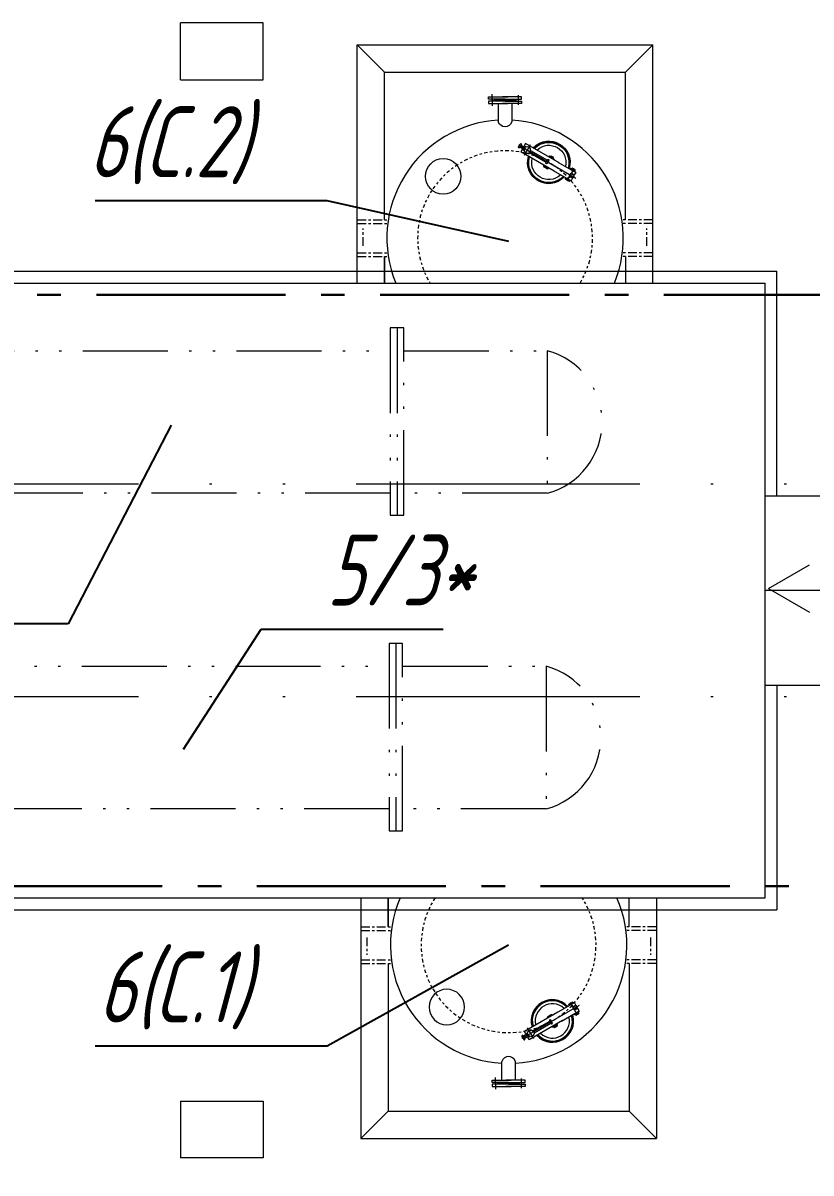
# Model space of a CAD drawing. Header units: millimetres. Extents: x -14296 to 10264, y -13087 to -5602.
# Drawn here: x -1487.7 to -1454.37, y -12946.51 to -12897.88 of the extents above; entities that cross this region are included whole.
import ezdxf
from ezdxf import colors
from ezdxf.entities.mleader import LeaderData, LeaderLine
from ezdxf.math import Vec2, Vec3

# ---------------------------------------------------------------- set-up
doc = ezdxf.new("R2010")
doc.units = ezdxf.units.MM
for name, pattern in [('ACAD_ISO12W100', [21, 12, -3, 0, -3, 0, -3]), ('CENTER2', [1.125, 0.75, -0.125, 0.125, -0.125]), ('gost6', [12, 8, -1.5, 1, -1.5])]:
    doc.linetypes.add(name, pattern=pattern)
for name, color, linetype, lineweight in [('Заземление (Сущ)', 6, 'gost6', 25), ('Линия выноска', 137, 'Continuous', 25), ('Строительный', 251, 'Continuous', 13), ('Технологическое', 156, 'Continuous', 18)]:
    doc.layers.add(name, color=color, linetype=linetype, lineweight=lineweight)
doc.styles.add('Simplex', font='simplex.shx', dxfattribs={"width": 0.7, "oblique": 15})
doc.linetypes.add('ограждение1', pattern='A,0.25,-0.1,[133,ltypeshp.shx,S=0.1,R=0,X=-0.1,Y=0],-0.1,1', length=1.45)

# ---------------------------------------------------------------- blocks, each defined once
blk = doc.blocks.new('A$C6D8F15C8')
at = {"linetype": 'Continuous'}
blk.add_circle((0, 0), 1.5, dxfattribs=at)
blk = doc.blocks.new('_None')

msp = doc.modelspace()

# ---------------------------------------------------------------- linework, layer by layer
at = {"layer": 'Заземление (Сущ)', "lineweight": 30}
for p, q in [((-1544.59225, -12909.37681), (-1440.97736, -12909.37681)), ((-1597.80741, -12934.37681), (-1440.97736, -12934.37681))]:
    msp.add_line(p, q, dxfattribs=at)
at = {"layer": 'Строительный'}
for p, q in [((-1481.03241, -12900.27681), (-1481.03241, -12897.87681)), ((-1477.53241, -12897.87681), (-1481.03241, -12897.87681)), ((-1477.53241, -12900.27681), (-1477.53241, -12897.87681)), ((-1473.55741, -12908.87681), (-1473.55741, -12898.80125)), ((-1473.55741, -12898.80125), (-1461.05741, -12898.80125)), ((-1473.55741, -12898.80125), (-1472.40741, -12899.95125)), ((-1462.20741, -12899.95125), (-1461.05741, -12898.80125)), ((-1461.05741, -12908.87681), (-1461.05741, -12898.80125)), ((-1472.40741, -12906.20304), (-1472.40741, -12899.95125)), ((-1472.40741, -12899.95125), (-1462.20741, -12899.95125)), ((-1462.20741, -12906.20304), (-1462.20741, -12899.95125)), ((-1481.03241, -12900.27681), (-1477.53241, -12900.27681)), ((-1472.40741, -12908.87681), (-1472.40741, -12907.75304)), ((-1472.40741, -12907.75304), (-1472.40741, -12908.87681)), ((-1462.20741, -12907.75304), (-1462.20741, -12908.87681)), ((-1473.40767, -12934.87681), (-1473.40767, -12945.0536)), ((-1472.25767, -12934.87681), (-1472.25767, -12936.10181)), ((-1472.25767, -12936.10181), (-1472.25767, -12934.87681)), ((-1462.05767, -12936.10181), (-1462.05767, -12934.87681)), ((-1460.90767, -12934.87681), (-1460.90767, -12945.0536)), ((-1472.25767, -12937.65181), (-1472.25767, -12943.9036)), ((-1462.05767, -12937.65181), (-1462.05767, -12943.9036)), ((-1481.03241, -12943.47681), (-1477.53241, -12943.47681)), ((-1481.03241, -12943.47681), (-1481.03241, -12945.87681)), ((-1477.53241, -12943.47681), (-1477.53241, -12945.87681)), ((-1473.40767, -12945.0536), (-1472.25767, -12943.9036)), ((-1472.25767, -12943.9036), (-1462.05767, -12943.9036)), ((-1462.05767, -12943.9036), (-1460.90767, -12945.0536)), ((-1473.40767, -12945.0536), (-1460.90767, -12945.0536)), ((-1477.53241, -12945.87681), (-1481.03241, -12945.87681))]:
    msp.add_line(p, q, dxfattribs=at)
at = {"layer": 'Строительный', "linetype": 'ограждение1', "ltscale": 3}
for p, q in [((-1545.59225, -12908.37681), (-1455.80741, -12908.37681)), ((-1455.80741, -12917.87681), (-1455.80741, -12908.37681)), ((-1455.80741, -12925.87681), (-1455.80741, -12935.37681)), ((-1597.30741, -12935.37681), (-1455.80741, -12935.37681))]:
    msp.add_line(p, q, dxfattribs=at)
at = {"layer": 'Строительный', "ltscale": 0.3}
for p, q in [((-1545.09225, -12908.87681), (-1456.30741, -12908.87681)), ((-1456.30741, -12934.87681), (-1456.30741, -12908.87681)), ((-1456.30741, -12917.87681), (-1439.30741, -12917.87681)), ((-1456.16037, -12921.79192), (-1454.42832, -12920.79192)), ((-1440.30741, -12921.87681), (-1456.30741, -12921.87681)), ((-1456.16037, -12921.79192), (-1454.42832, -12922.79192)), ((-1456.30741, -12925.87681), (-1439.30741, -12925.87681)), ((-1597.30741, -12934.87681), (-1456.30741, -12934.87681))]:
    msp.add_line(p, q, dxfattribs=at)
at = {"layer": 'Строительный', "color": 0, "linetype": 'ACAD_ISO12W100'}
for p, q in [((-1419.20741, -12917.37681), (-1779.40741, -12917.37681)), ((-1419.20741, -12926.37681), (-1779.40741, -12926.37681))]:
    msp.add_line(p, q, dxfattribs=at)
at = {"layer": 'Технологическое', "linetype": 'CENTER2', "ltscale": 0.5}
for p, q in [((-1473.55741, -12907.75304), (-1473.55741, -12906.20304)), ((-1473.55741, -12906.20304), (-1472.24698, -12906.20304)), ((-1473.55741, -12906.35304), (-1472.24698, -12906.35304)), ((-1461.05741, -12906.20304), (-1462.36783, -12906.20304)), ((-1461.05741, -12906.35304), (-1462.36783, -12906.35304)), ((-1461.05741, -12907.75304), (-1461.05741, -12906.20304)), ((-1473.30741, -12907.30434), (-1473.30741, -12906.56325)), ((-1461.30741, -12907.30434), (-1461.30741, -12906.56325)), ((-1473.55741, -12907.60304), (-1472.24698, -12907.60304)), ((-1473.55741, -12907.75304), (-1472.24698, -12907.75304)), ((-1461.05741, -12907.60304), (-1462.36783, -12907.60304)), ((-1461.05741, -12907.75304), (-1462.36783, -12907.75304)), ((-1473.40767, -12936.10181), (-1473.40767, -12937.65181)), ((-1473.40767, -12936.10181), (-1472.09724, -12936.10181)), ((-1473.40767, -12936.25181), (-1472.09724, -12936.25181)), ((-1473.15767, -12936.55051), (-1473.15767, -12937.29161)), ((-1460.90767, -12936.10181), (-1462.2181, -12936.10181)), ((-1460.90767, -12936.25181), (-1462.2181, -12936.25181)), ((-1461.15767, -12936.55051), (-1461.15767, -12937.29161)), ((-1460.90767, -12936.10181), (-1460.90767, -12937.65181)), ((-1473.40767, -12937.50181), (-1472.09724, -12937.50181)), ((-1460.90767, -12937.50181), (-1462.2181, -12937.50181)), ((-1473.40767, -12937.65181), (-1472.09724, -12937.65181)), ((-1460.90767, -12937.65181), (-1462.2181, -12937.65181))]:
    msp.add_line(p, q, dxfattribs=at)
at = {"layer": 'Технологическое', "linetype": 'ACAD_ISO12W100', "ltscale": 0.3}
for p, q in [((-1471.87778, -12910.77334), (-1471.87778, -12918.69453)), ((-1471.9256, -12924.12063), (-1471.9256, -12932.04182))]:
    msp.add_line(p, q, dxfattribs=at)
at = {"layer": 'Технологическое', "linetype": 'Continuous'}
for points in [[(-1468.00801, -12901.09537), (-1468.00801, -12900.99706), (-1467.19658, -12900.99706)], [(-1467.85743, -12901.19362), (-1467.85743, -12900.88624)], [(-1466.60891, -12901.09537), (-1466.60891, -12900.99706), (-1467.42035, -12900.99706)], [(-1466.75742, -12900.92386), (-1466.75742, -12901.33373)], [(-1467.30741, -12901.09537), (-1468.00801, -12901.09537)], [(-1468.00801, -12901.17689), (-1468.00801, -12901.27517), (-1467.4308, -12901.27517)], [(-1467.30741, -12901.17689), (-1468.00801, -12901.17689)], [(-1468.00801, -12901.27517), (-1467.19658, -12901.27517)], [(-1467.85743, -12901.07862), (-1467.85743, -12901.38602)], [(-1467.78843, -12901.09537), (-1467.75913, -12901.12673), (-1467.2154, -12901.12673)], [(-1467.78843, -12901.17689), (-1467.75913, -12901.14555)], [(-1467.75913, -12901.12673), (-1467.75913, -12901.14555)], [(-1466.8578, -12901.14555), (-1467.75913, -12901.14555)], [(-1467.59394, -12901.27517), (-1467.59394, -12902.05941)], [(-1466.60891, -12901.27517), (-1467.42035, -12901.27517)], [(-1466.82853, -12901.09537), (-1466.8578, -12901.12673), (-1467.40152, -12901.12673)], [(-1467.30741, -12901.09537), (-1466.60891, -12901.09537)], [(-1467.30741, -12901.17689), (-1466.60891, -12901.17689)], [(-1466.60891, -12901.17689), (-1466.60891, -12901.27517), (-1467.18613, -12901.27517)], [(-1467.02302, -12901.27517), (-1467.02302, -12902.05941)], [(-1466.8578, -12901.12673), (-1466.8578, -12901.14555)], [(-1466.82853, -12901.17689), (-1466.8578, -12901.14555)], [(-1467.30741, -12902.26645), (-1467.30741, -12902.26854)], [(-1466.74118, -12903.11431), (-1466.67008, -12902.99305)], [(-1466.67008, -12902.99305), (-1466.65963, -12902.98049), (-1466.64499, -12902.97632), (-1466.63036, -12902.98049), (-1466.61991, -12902.99305), (-1466.61572, -12903.00766), (-1466.61991, -12903.02233)], [(-1466.44005, -12902.97423), (-1466.49441, -12903.07042)], [(-1465.02631, -12903.79189), (-1466.44005, -12902.97423)], [(-1466.61991, -12903.02233), (-1466.6889, -12903.14362), (-1466.69935, -12903.15404), (-1466.71399, -12903.15822), (-1466.73073, -12903.15404), (-1466.74118, -12903.14362), (-1466.74537, -12903.12898), (-1466.74118, -12903.11431)], [(-1466.73073, -12903.03906), (-1464.30899, -12904.43605)], [(-1466.50486, -12903.22727), (-1466.67845, -12903.12689)], [(-1466.67845, -12903.12689), (-1466.50486, -12903.22727)], [(-1466.58434, -12903.22727), (-1466.64081, -12903.32135)], [(-1465.22499, -12904.13908), (-1466.64081, -12903.32135)], [(-1466.62825, -12903.03906), (-1466.45469, -12903.13943)], [(-1466.58434, -12903.22727), (-1466.50486, -12903.27326)], [(-1466.24344, -12903.03487), (-1466.50278, -12903.48239)], [(-1466.49441, -12903.07042), (-1466.41496, -12903.11641)], [(-1466.27901, -12903.35694), (-1465.57007, -12903.76682)], [(-1465.9193, -12903.56397), (-1466.27901, -12903.35694)], [(-1466.22881, -12903.27116), (-1465.51986, -12903.67896)], [(-1465.67671, -12903.90065), (-1465.66626, -12903.8839)], [(-1465.45921, -12904.02614), (-1465.67671, -12903.90065)], [(-1465.66626, -12903.95293), (-1465.66834, -12903.94037), (-1465.6537, -12903.91322)], [(-1465.60353, -12903.97805), (-1465.66834, -12903.94037), (-1465.49685, -12904.04075)], [(-1465.66626, -12903.95293), (-1465.50941, -12904.04284)], [(-1465.45921, -12903.69152), (-1465.52824, -12903.81284), (-1465.53869, -12903.82539), (-1465.55332, -12903.82748), (-1465.57007, -12903.82539), (-1465.58052, -12903.81284), (-1465.58471, -12903.79819), (-1465.58052, -12903.78352)], [(-1465.58052, -12903.78352), (-1465.50941, -12903.66226)], [(-1465.52824, -12903.81284), (-1465.45921, -12903.69152)], [(-1465.50941, -12903.66226), (-1465.49896, -12903.65181), (-1465.48433, -12903.64759), (-1465.46969, -12903.65181), (-1465.45921, -12903.66226), (-1465.45505, -12903.67686), (-1465.45921, -12903.69152)], [(-1465.45505, -12903.52001), (-1465.4655, -12903.53678)], [(-1465.45505, -12903.52001), (-1465.45087, -12903.51169)], [(-1465.23963, -12903.64553), (-1465.45505, -12903.52001)], [(-1465.38814, -12903.54724), (-1465.45087, -12903.51169), (-1465.23544, -12903.63714)], [(-1465.37765, -12903.49496), (-1465.40277, -12903.53884)], [(-1465.36513, -12903.49287), (-1465.37765, -12903.49496), (-1465.25637, -12903.56607)], [(-1465.3672, -12903.53678), (-1465.29821, -12903.57648)], [(-1465.36513, -12903.49287), (-1465.26056, -12903.55143)], [(-1465.31492, -12903.57858), (-1465.36094, -12903.55143), (-1465.36513, -12903.54515), (-1465.36513, -12903.53884), (-1465.35883, -12903.53467), (-1465.35049, -12903.53467), (-1465.30447, -12903.56188), (-1465.30028, -12903.56816), (-1465.30028, -12903.57439), (-1465.30655, -12903.58067), (-1465.31492, -12903.57858)], [(-1465.28146, -12903.60998), (-1465.25637, -12903.56607), (-1465.26056, -12903.55143)], [(-1465.23544, -12903.63714), (-1465.25008, -12903.66226)], [(-1465.07652, -12903.76265), (-1464.31948, -12904.19969)], [(-1465.50941, -12904.04284), (-1465.49685, -12904.04075), (-1465.48014, -12904.01357)], [(-1465.45921, -12904.02614), (-1465.44876, -12904.00938)], [(-1465.27727, -12904.10978), (-1464.51812, -12904.54689)], [(-1464.76701, -12904.42558), (-1464.75656, -12904.40882)], [(-1464.54951, -12904.55106), (-1464.76701, -12904.42558)], [(-1464.744, -12904.43814), (-1464.76075, -12904.46529)], [(-1464.39058, -12904.02407), (-1464.69172, -12904.54897)], [(-1464.53279, -12904.25406), (-1464.5265, -12904.24155), (-1464.5976, -12904.36281), (-1464.51605, -12904.22482)], [(-1464.4575, -12904.44233), (-1464.5976, -12904.36281)], [(-1464.38847, -12904.32102), (-1464.44913, -12904.42558), (-1464.58715, -12904.34612)], [(-1464.54743, -12904.04493), (-1464.55577, -12904.06379)], [(-1464.34038, -12904.18718), (-1464.32574, -12904.16206), (-1464.54113, -12904.03661), (-1464.54743, -12904.04493)], [(-1464.32993, -12904.17041), (-1464.54743, -12904.04493)], [(-1464.38847, -12904.32102), (-1464.5265, -12904.24155)], [(-1464.52231, -12904.2332), (-1464.42612, -12904.28756), (-1464.42193, -12904.2792)], [(-1464.51812, -12904.38586), (-1464.52231, -12904.39421)], [(-1464.4575, -12904.44233), (-1464.51812, -12904.54689)], [(-1464.37802, -12904.30425), (-1464.51605, -12904.22482)], [(-1464.49722, -12904.40882), (-1464.50141, -12904.41719)], [(-1464.46795, -12904.02197), (-1464.49304, -12904.06379)], [(-1464.45539, -12904.01779), (-1464.46795, -12904.02197), (-1464.34875, -12904.09099)], [(-1464.45958, -12904.06166), (-1464.38847, -12904.1014)], [(-1464.45331, -12904.27292), (-1464.4575, -12904.28129)], [(-1464.45539, -12904.01779), (-1464.35083, -12904.07635)], [(-1464.40522, -12904.1035), (-1464.4512, -12904.07635), (-1464.45539, -12904.07216), (-1464.45539, -12904.06379), (-1464.44913, -12904.0596), (-1464.44075, -12904.0596), (-1464.39477, -12904.0868), (-1464.39058, -12904.09303), (-1464.39058, -12904.1014), (-1464.39684, -12904.10559), (-1464.40522, -12904.1035)], [(-1464.31948, -12904.19969), (-1464.37802, -12904.30425)], [(-1464.37176, -12904.1349), (-1464.34875, -12904.09099), (-1464.35083, -12904.07635)], [(-1464.32993, -12904.17041), (-1464.34038, -12904.18718)], [(-1464.58715, -12904.56566), (-1464.76075, -12904.46529), (-1464.75656, -12904.47786)], [(-1464.75656, -12904.47786), (-1464.59971, -12904.56776)], [(-1464.59971, -12904.56776), (-1464.58715, -12904.56566), (-1464.57252, -12904.53852)], [(-1464.54951, -12904.55106), (-1464.53906, -12904.53433)], [(-1466.581, -12940.8158), (-1464.15926, -12939.4188)], [(-1465.12754, -12939.74508), (-1464.36839, -12939.30796)], [(-1464.39977, -12939.30379), (-1464.61727, -12939.42927)], [(-1464.61727, -12939.42927), (-1464.60682, -12939.44603)], [(-1464.43741, -12939.28919), (-1464.61101, -12939.38957), (-1464.60682, -12939.37699)], [(-1464.59426, -12939.41671), (-1464.61101, -12939.38957)], [(-1464.60682, -12939.37699), (-1464.44997, -12939.28709)], [(-1464.24084, -12939.83078), (-1464.54198, -12939.30588)], [(-1464.44997, -12939.28709), (-1464.43741, -12939.28919), (-1464.42278, -12939.31633)], [(-1464.30776, -12939.41252), (-1464.44786, -12939.49204)], [(-1464.23873, -12939.53384), (-1464.29939, -12939.42927), (-1464.43741, -12939.50873)], [(-1464.39977, -12939.30379), (-1464.38932, -12939.32052)], [(-1464.36839, -12939.46899), (-1464.37257, -12939.46064)], [(-1464.30776, -12939.41252), (-1464.36839, -12939.30796)], [(-1464.34749, -12939.44603), (-1464.35167, -12939.43766)], [(-1465.07525, -12939.71577), (-1466.49107, -12940.5335)], [(-1465.30947, -12939.82871), (-1465.52697, -12939.95421)], [(-1465.52697, -12939.95421), (-1465.51652, -12939.97095)], [(-1465.45379, -12939.8768), (-1465.5186, -12939.91448), (-1465.34712, -12939.81411)], [(-1465.51652, -12939.90192), (-1465.5186, -12939.91448), (-1465.50396, -12939.94163)], [(-1465.51652, -12939.90192), (-1465.35968, -12939.81201)], [(-1465.35968, -12939.81201), (-1465.34712, -12939.81411), (-1465.3304, -12939.84128)], [(-1465.30947, -12939.82871), (-1465.29902, -12939.84547)], [(-1464.92678, -12940.0922), (-1464.16974, -12939.65516)], [(-1464.38306, -12939.60079), (-1464.37676, -12939.6133), (-1464.44786, -12939.49204), (-1464.36631, -12939.63003)], [(-1464.39769, -12939.80992), (-1464.40603, -12939.79106)], [(-1464.19064, -12939.66767), (-1464.176, -12939.69279), (-1464.39139, -12939.81824), (-1464.39769, -12939.80992)], [(-1464.18019, -12939.68444), (-1464.39769, -12939.80992)], [(-1464.23873, -12939.53384), (-1464.37676, -12939.6133)], [(-1464.37257, -12939.62165), (-1464.27638, -12939.5673), (-1464.27219, -12939.57565)], [(-1464.22828, -12939.5506), (-1464.36631, -12939.63003)], [(-1464.31821, -12939.83288), (-1464.3433, -12939.79106)], [(-1464.30565, -12939.83706), (-1464.31821, -12939.83288), (-1464.19901, -12939.76387)], [(-1464.30984, -12939.79319), (-1464.23873, -12939.75345)], [(-1464.30358, -12939.58193), (-1464.30776, -12939.57356)], [(-1464.25548, -12939.75136), (-1464.30147, -12939.7785), (-1464.30565, -12939.78269), (-1464.30565, -12939.79106), (-1464.29939, -12939.79525), (-1464.29102, -12939.79525), (-1464.24503, -12939.76805), (-1464.24084, -12939.76182), (-1464.24084, -12939.75345), (-1464.24711, -12939.74926), (-1464.25548, -12939.75136)], [(-1464.30565, -12939.83706), (-1464.20109, -12939.7785)], [(-1464.16974, -12939.65516), (-1464.22828, -12939.5506)], [(-1464.22202, -12939.71996), (-1464.19901, -12939.76387), (-1464.20109, -12939.7785)], [(-1464.18019, -12939.68444), (-1464.19064, -12939.66767)], [(-1466.09371, -12940.81998), (-1466.35304, -12940.37247)], [(-1464.87657, -12940.06296), (-1466.29031, -12940.88062)], [(-1466.12928, -12940.49791), (-1465.42033, -12940.08803)], [(-1465.76956, -12940.29088), (-1466.12928, -12940.49791)], [(-1466.07907, -12940.58369), (-1465.37013, -12940.1759)], [(-1465.30947, -12940.16334), (-1465.3785, -12940.04201), (-1465.38895, -12940.02946), (-1465.40359, -12940.02737), (-1465.42033, -12940.02946), (-1465.43078, -12940.04201), (-1465.43497, -12940.05666), (-1465.43078, -12940.07133)], [(-1465.43078, -12940.07133), (-1465.35968, -12940.19259)], [(-1465.3785, -12940.04201), (-1465.30947, -12940.16334)], [(-1465.35968, -12940.19259), (-1465.34923, -12940.20304), (-1465.33459, -12940.20726), (-1465.31995, -12940.20304), (-1465.30947, -12940.19259), (-1465.30532, -12940.17799), (-1465.30947, -12940.16334)], [(-1465.30532, -12940.33484), (-1465.31577, -12940.31807)], [(-1465.08989, -12940.20932), (-1465.30532, -12940.33484)], [(-1465.30532, -12940.33484), (-1465.30113, -12940.34316)], [(-1465.2384, -12940.30761), (-1465.30113, -12940.34316), (-1465.0857, -12940.21771)], [(-1465.22791, -12940.35989), (-1465.25304, -12940.31601)], [(-1465.21539, -12940.36198), (-1465.22791, -12940.35989), (-1465.10664, -12940.28878)], [(-1465.21747, -12940.31807), (-1465.14847, -12940.27837)], [(-1465.16518, -12940.27627), (-1465.2112, -12940.30342), (-1465.21539, -12940.3097), (-1465.21539, -12940.31601), (-1465.20909, -12940.32018), (-1465.20075, -12940.32018), (-1465.15473, -12940.29297), (-1465.15055, -12940.28669), (-1465.15055, -12940.28046), (-1465.15681, -12940.27418), (-1465.16518, -12940.27627)], [(-1465.21539, -12940.36198), (-1465.11082, -12940.30342)], [(-1465.13172, -12940.24487), (-1465.10664, -12940.28878), (-1465.11082, -12940.30342)], [(-1465.0857, -12940.21771), (-1465.10034, -12940.19259)], [(-1466.47017, -12940.83252), (-1466.53916, -12940.71123), (-1466.54961, -12940.70081), (-1466.56425, -12940.69663), (-1466.581, -12940.70081), (-1466.59145, -12940.71123), (-1466.59563, -12940.72587), (-1466.59145, -12940.74054)], [(-1466.59145, -12940.74054), (-1466.52034, -12940.8618)], [(-1466.35512, -12940.62758), (-1466.52871, -12940.72796)], [(-1466.52871, -12940.72796), (-1466.35512, -12940.62758)], [(-1466.52034, -12940.8618), (-1466.50989, -12940.87436), (-1466.49525, -12940.87853), (-1466.48062, -12940.87436), (-1466.47017, -12940.8618), (-1466.46598, -12940.8472), (-1466.47017, -12940.83252)], [(-1466.4346, -12940.62758), (-1466.49107, -12940.5335)], [(-1466.47851, -12940.8158), (-1466.30495, -12940.71542)], [(-1466.4346, -12940.62758), (-1466.35512, -12940.5816)], [(-1466.34467, -12940.78443), (-1466.26523, -12940.73844)], [(-1466.29031, -12940.88062), (-1466.34467, -12940.78443)], [(-1467.4442, -12942.57968), (-1467.4442, -12941.79544)], [(-1467.15767, -12941.58841), (-1467.15767, -12941.58631)], [(-1466.87328, -12942.57968), (-1466.87328, -12941.79544)], [(-1467.85828, -12942.57968), (-1467.04684, -12942.57968)], [(-1467.85828, -12942.67796), (-1467.85828, -12942.57968), (-1467.28106, -12942.57968)], [(-1467.15767, -12942.67796), (-1467.85828, -12942.67796)], [(-1467.85828, -12942.75949), (-1467.85828, -12942.85779), (-1467.04684, -12942.85779)], [(-1467.15767, -12942.75949), (-1467.85828, -12942.75949)], [(-1467.70769, -12942.77623), (-1467.70769, -12942.46883)], [(-1467.70769, -12942.66124), (-1467.70769, -12942.96862)], [(-1467.6387, -12942.67796), (-1467.60939, -12942.7093)], [(-1467.6387, -12942.75949), (-1467.60939, -12942.72812), (-1467.06566, -12942.72812)], [(-1466.70806, -12942.7093), (-1467.60939, -12942.7093)], [(-1467.60939, -12942.72812), (-1467.60939, -12942.7093)], [(-1466.45917, -12942.57968), (-1467.27061, -12942.57968)], [(-1466.45917, -12942.75949), (-1466.45917, -12942.85779), (-1467.27061, -12942.85779)], [(-1466.67879, -12942.75949), (-1466.70806, -12942.72812), (-1467.25179, -12942.72812)], [(-1467.15767, -12942.67796), (-1466.45917, -12942.67796)], [(-1467.15767, -12942.75949), (-1466.45917, -12942.75949)], [(-1466.45917, -12942.67796), (-1466.45917, -12942.57968), (-1467.03639, -12942.57968)], [(-1466.67879, -12942.67796), (-1466.70806, -12942.7093)], [(-1466.70806, -12942.72812), (-1466.70806, -12942.7093)], [(-1466.60768, -12942.93099), (-1466.60768, -12942.52112)]]:
    msp.add_lwpolyline(points, dxfattribs=at)
at = {"layer": 'Технологическое', "linetype": 'ACAD_ISO12W100', "ltscale": 0.3}
for points in [[(-1471.594, -12910.77334), (-1472.16156, -12910.77334), (-1472.16156, -12918.69453), (-1471.594, -12918.69453)], [(-1471.64182, -12924.12063), (-1472.20938, -12924.12063), (-1472.20938, -12932.04182), (-1471.64182, -12932.04182)]]:
    msp.add_lwpolyline(points, close=True, dxfattribs=at)
for points in [[(-1472.16156, -12917.76511), (-1491.66621, -12917.76511), (-1491.66621, -12911.73441), (-1472.16156, -12911.73441)], [(-1471.594, -12911.73441), (-1465.52573, -12911.73441), (-1465.52573, -12917.76511), (-1471.594, -12917.76511)], [(-1472.20938, -12931.1124), (-1491.71403, -12931.1124), (-1491.71403, -12925.0817), (-1472.20938, -12925.0817)], [(-1471.64182, -12925.0817), (-1465.57355, -12925.0817), (-1465.57355, -12931.1124), (-1471.64182, -12931.1124)]]:
    msp.add_lwpolyline(points, dxfattribs=at)
at = {"layer": 'Технологическое'}
msp.add_circle((-1469.9237, -12904.36175), 0.75, dxfattribs=at)
for centre, start, end in [((-1467.30741, -12906.97804), 93.285222, 202.318439), ((-1467.30741, -12906.97804), 337.681561, 86.739392), ((-1467.15767, -12936.87681), 156.421822, 266.714778), ((-1467.15767, -12936.87681), 273.260608, 23.578178)]:
    msp.add_arc(centre, 5, start, end, dxfattribs=at)
at = {"layer": 'Технологическое', "linetype": 'CENTER2', "ltscale": 0.2}
for centre, start, end in [((-1467.30741, -12906.97804), 329.124057, 210.875943), ((-1467.15767, -12936.87681), 147.279557, 32.720443)]:
    msp.add_arc(centre, 3.7, start, end, dxfattribs=at)
at = {"layer": 'Технологическое', "linetype": 'ACAD_ISO12W100', "ltscale": 0.3}
for centre in [(-1466.32296, -12914.74976), (-1466.37078, -12928.09705)]:
    msp.add_arc(centre, 3.11896, 284.809641, 75.190359, dxfattribs=at)
at = {"layer": 'Технологическое', "linetype": 'Continuous'}
for points in [[(-1467.02302, -12902.05941), (-1467.12084, -12902.33519), (-1467.49598, -12902.33432), (-1467.59394, -12902.05941)], [(-1466.11798, -12903.16241), (-1465.449, -12902.4721), (-1464.33629, -12903.11348), (-1464.5976, -12904.0387)], [(-1466.0866, -12903.17917), (-1465.44161, -12902.52906), (-1464.38762, -12903.13966), (-1464.62898, -12904.02197)], [(-1466.07407, -12903.18755), (-1465.44124, -12902.55349), (-1464.41073, -12903.14762), (-1464.64151, -12904.01357)], [(-1465.96113, -12903.25237), (-1465.42677, -12902.7531), (-1464.59049, -12903.23665), (-1464.75445, -12903.94874)], [(-1464.79836, -12904.38586), (-1465.47003, -12905.07482), (-1466.58032, -12904.42943), (-1466.31666, -12903.50751)], [(-1464.82974, -12904.367), (-1465.46904, -12905.01914), (-1466.52872, -12904.40768), (-1466.28739, -12903.52629)], [(-1464.8423, -12904.36072), (-1465.47636, -12904.99286), (-1466.5071, -12904.39684), (-1466.27275, -12903.53257)], [(-1464.95521, -12904.29593), (-1465.49314, -12904.79205), (-1466.32309, -12904.31103), (-1466.16189, -12903.59743)], [(-1464.64862, -12939.46899), (-1465.32029, -12938.78003), (-1466.43058, -12939.42542), (-1466.16692, -12940.34735)], [(-1464.68, -12939.48785), (-1465.31931, -12938.83571), (-1466.37898, -12939.44717), (-1466.13765, -12940.32856)], [(-1464.69256, -12939.49413), (-1465.32663, -12938.86199), (-1466.35737, -12939.45802), (-1466.12301, -12940.32228)], [(-1464.80547, -12939.55892), (-1465.34341, -12939.0628), (-1466.17336, -12939.54383), (-1466.01215, -12940.25742)], [(-1465.96824, -12940.69244), (-1465.29926, -12941.38275), (-1464.18655, -12940.74137), (-1464.44786, -12939.81615)], [(-1465.93686, -12940.67568), (-1465.29187, -12941.32579), (-1464.23788, -12940.7152), (-1464.47925, -12939.83288)], [(-1465.92433, -12940.6673), (-1465.2915, -12941.30137), (-1464.261, -12940.70723), (-1464.49177, -12939.84128)], [(-1465.8114, -12940.60248), (-1465.27703, -12941.10175), (-1464.44075, -12940.6182), (-1464.60471, -12939.90611)], [(-1466.87328, -12941.79544), (-1466.97111, -12941.51967), (-1467.34624, -12941.52053), (-1467.4442, -12941.79544)]]:
    msp.add_open_spline(points, degree=3, dxfattribs=at)
for points in [[(-1466.36683, -12903.3883), (-1466.55261, -12903.37687), (-1466.55261, -12903.11947), (-1466.36683, -12903.10803), (-1466.18109, -12903.11947), (-1466.18109, -12903.37687), (-1466.36683, -12903.3883)], [(-1464.59134, -12904.35444), (-1464.59134, -12904.35444), (-1464.49722, -12904.40882), (-1464.49722, -12904.40882), (-1464.49722, -12904.40882), (-1464.59134, -12904.35444), (-1464.59134, -12904.35444)], [(-1464.4416, -12939.50041), (-1464.4416, -12939.50041), (-1464.34749, -12939.44603), (-1464.34749, -12939.44603), (-1464.34749, -12939.44603), (-1464.4416, -12939.50041), (-1464.4416, -12939.50041)], [(-1466.2171, -12940.46655), (-1466.40288, -12940.47798), (-1466.40288, -12940.73538), (-1466.2171, -12940.74682), (-1466.03135, -12940.73538), (-1466.03135, -12940.47798), (-1466.2171, -12940.46655)]]:
    msp.add_open_spline(points, degree=3, knots=[0, 0, 0, 0, 1, 1, 1, 2, 2, 2, 2], dxfattribs=at)

# ---------------------------------------------------------------- block references
at = {"layer": 'Технологическое', "xscale": -0.5, "yscale": 0.5, "zscale": 0.5, "rotation": 179.898623958143}
msp.add_blockref('A$C6D8F15C8', (-1469.77396, -12939.49311), dxfattribs=at)

# ---------------------------------------------------------------- leaders
at = {"layer": 'Линия выноска'}
ml = msp.add_multileader_mtext('Standard', dxfattribs=at)
ml.set_content('6(С.2)', color=2, style='Simplex')
ml.set_leader_properties()
ml.set_arrow_properties(name='NONE')
ml.build(insert=Vec2(0, 0))
ml.multileader.update_dxf_attribs({"text_left_attachment_type": 6, "text_right_attachment_type": 6, "dogleg_length": 0})
ctx = ml.context
ctx.base_point, ctx.char_height, ctx.plane_origin = Vec3(-1488.22253, -12905.39825), 3, Vec3(-1407.02052, -12952.62186)
ctx.left_attachment, ctx.right_attachment, ctx.text_align_type = 6, 6, 1
notes = []
notes.append((ctx, [(0, (1, 1, 0), (-1474.82491, -12905.39825), (-1, 0), 0, [(1, [(-1467.15021, -12907.12269)], 0, [])])]))
ctx.mtext.insert, ctx.mtext.alignment, ctx.mtext.flow_direction = Vec3(-1481.52372, -12901.39825), 2, 5
ml = msp.add_multileader_mtext('Standard', dxfattribs=at)
ml.set_content('{\\W0.7;13/1*}', color=2, style='Simplex')
ml.set_leader_properties()
ml.set_arrow_properties(name='NONE')
ml.build(insert=Vec2(0, 0))
ml.multileader.update_dxf_attribs({"text_left_attachment_type": 6, "text_right_attachment_type": 6, "dogleg_length": 0})
ctx = ml.context
ctx.base_point, ctx.char_height, ctx.plane_origin = Vec3(-1498.37163, -12923.2912), 3, Vec3(-1466.61497, -12946.34849)
ctx.left_attachment, ctx.right_attachment, ctx.text_align_type = 6, 6, 1
notes.append((ctx, [(0, (1, 1, 0), (-1485.78262, -12923.2912), (-1, 0), 0, [(1, [(-1481.42749, -12914.88366)], 0, [])])]))
ctx.mtext.insert, ctx.mtext.alignment, ctx.mtext.flow_direction = Vec3(-1492.07712, -12919.2912), 2, 5
ml = msp.add_multileader_mtext('Standard', dxfattribs=at)
ml.set_content('{\\W0.7;5/3*}', color=2, style='Simplex')
ml.set_leader_properties()
ml.set_arrow_properties(name='NONE')
ml.build(insert=Vec2(0, 0))
ml.multileader.update_dxf_attribs({"text_left_attachment_type": 6, "text_right_attachment_type": 6, "dogleg_length": 0})
ctx = ml.context
ctx.base_point, ctx.char_height, ctx.plane_origin = Vec3(-1477.6263, -12923.51206), 3, Vec3(-1447.03461, -12950.87296)
ctx.left_attachment, ctx.right_attachment, ctx.text_align_type = 6, 6, 1
notes.append((ctx, [(1, (1, 1, 0), (-1477.6263, -12923.51206), (1, 0), 0, [(1, [(-1480.9048, -12928.59365)], 0, [])])]))
ctx.mtext.insert, ctx.mtext.alignment, ctx.mtext.flow_direction = Vec3(-1471.75836, -12919.51206), 2, 5
ml = msp.add_multileader_mtext('Standard', dxfattribs=at)
ml.set_content('6(С.1)', color=2, style='Simplex')
ml.set_leader_properties()
ml.set_arrow_properties(name='NONE')
ml.build(insert=Vec2(0, 0))
ml.multileader.update_dxf_attribs({"text_left_attachment_type": 6, "text_right_attachment_type": 6, "dogleg_length": 0})
ctx = ml.context
ctx.base_point, ctx.char_height, ctx.plane_origin = Vec3(-1487.82253, -12941.14282), 3, Vec3(-1407.02052, -12988.36644)
ctx.left_attachment, ctx.right_attachment, ctx.text_align_type = 6, 6, 1
notes.append((ctx, [(0, (1, 1, 0), (-1474.82491, -12941.14282), (-1, 0), 0, [(1, [(-1467.15767, -12936.87681)], 0, [])])]))
ctx.mtext.insert, ctx.mtext.alignment, ctx.mtext.flow_direction = Vec3(-1481.32372, -12937.14282), 2, 5
ml = msp.add_multileader_mtext('Standard', dxfattribs=at)
ml.set_content('{\\W0.7;7(С.1)}', color=2, style='Simplex')
ml.set_leader_properties()
ml.set_arrow_properties(name='NONE')
ml.build(insert=Vec2(0, 0))
ml.multileader.update_dxf_attribs({"text_left_attachment_type": 6, "text_right_attachment_type": 6, "dogleg_length": 0})
ctx = ml.context
ctx.base_point, ctx.char_height, ctx.plane_origin = Vec3(-1470.1674, -12952.11674), 3, Vec3(-1373.02797, -12982.41432)
ctx.left_attachment, ctx.right_attachment, ctx.text_align_type = 6, 6, 1
notes.append((ctx, [(0, (1, 1, 0), (-1457.35495, -12952.11674), (-1, 0), 0, [(1, [(-1450.10047, -12942.87681)], 0, [])])]))
ctx.mtext.insert, ctx.mtext.alignment, ctx.mtext.flow_direction = Vec3(-1463.76117, -12948.11674), 2, 5
for ctx, leaders in notes:
    for number, flags, end, landing, length, lines in leaders:
        leader = LeaderData()
        leader.index, (leader.has_last_leader_line, leader.has_dogleg_vector, leader.attachment_direction) = number, flags
        leader.last_leader_point, leader.dogleg_vector, leader.dogleg_length = Vec3(end), Vec3(landing), length
        for number, points, colour, breaks in lines:
            line = LeaderLine()
            line.index, line.vertices, line.color, line.breaks = number, Vec3.list(points), colors.encode_raw_color(colour), breaks
            leader.lines.append(line)
        ctx.leaders.append(leader)

doc.saveas('drawing.dxf')
